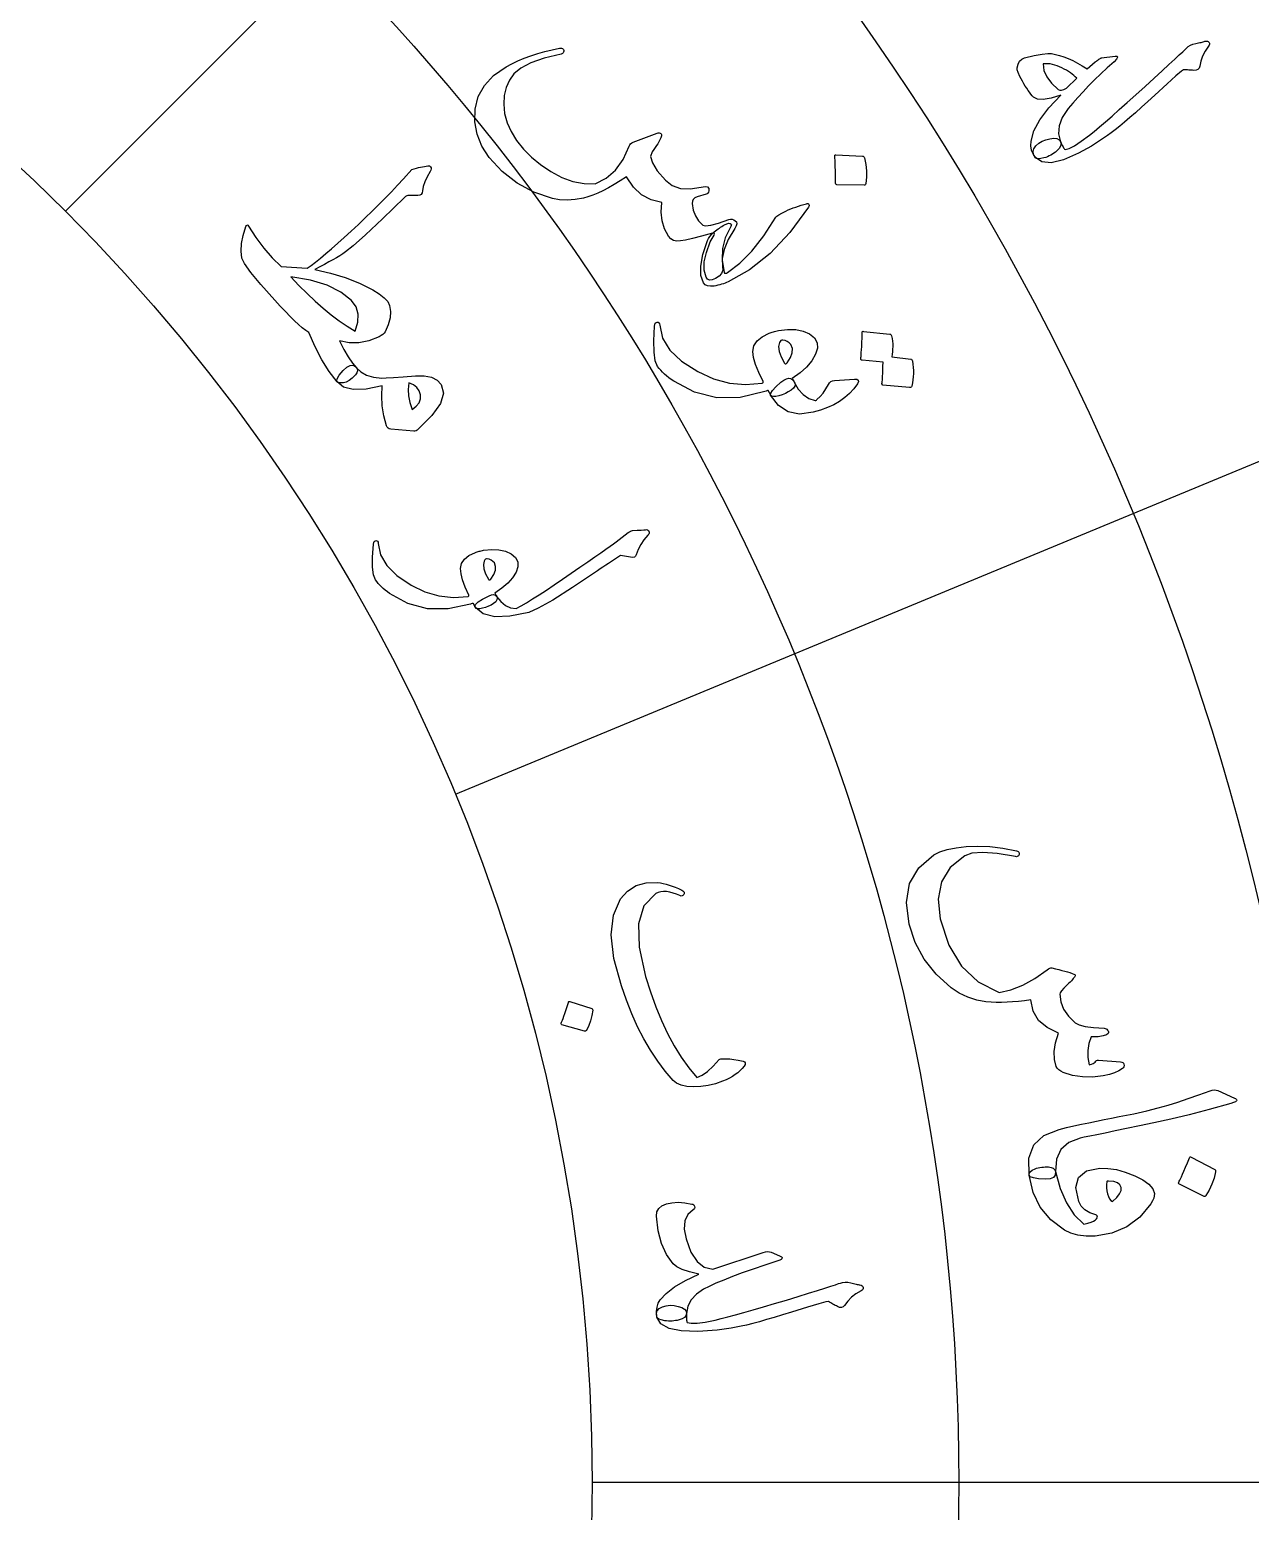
# Model space of a CAD drawing. Header units: millimetres. Extents: x -65 to 65, y -65 to 74.
# Drawn here: x 15.02 to 29.86, y -0.35 to 17.66 of the extents above; entities that cross this region are included whole.
import ezdxf

# ---------------------------------------------------------------- set-up
doc = ezdxf.new("R2010")
doc.units = ezdxf.units.MM
for name, color, linetype in [('CUT_OUTER', 1, 'Continuous'), ('ENGRAVE', 7, 'Continuous'), ('ENGRAVE_FINE', 8, 'Continuous'), ('GUIDE', 3, 'Continuous'), ('TEXT', 5, 'Continuous')]:
    doc.layers.add(name, color=color, linetype=linetype)

msp = doc.modelspace()

# ---------------------------------------------------------------- linework, layer by layer
at = {"layer": 'CUT_OUTER'}
msp.add_arc((0.0001, -0.0001), 64.9999, 179.965066, 0.000048, dxfattribs=at)
at = {"layer": 'ENGRAVE'}
for radius in [57.525, 48.6086, 39.6922, 30.7759, 21.8595]:
    msp.add_circle((0, 0), radius, dxfattribs=at)
at = {"layer": 'ENGRAVE_FINE'}
for points in [[(21.7618, 21.7618), (15.457, 15.457)], [(36.6709, 15.1896), (28.4332, 11.7774)], [(28.4332, 11.7774), (20.1955, 8.3653)], [(30.7759, 0), (21.8595, 0)]]:
    msp.add_lwpolyline(points, dxfattribs=at)
for radius in [53.0668, 44.1504, 35.2341, 26.3177]:
    msp.add_circle((0, 0), radius, dxfattribs=at)
at = {"layer": 'GUIDE'}
msp.add_circle((0, 0), 59.475, dxfattribs=at)
at = {"layer": 'TEXT'}
for points in [[(29.3097, 17.5208), (29.3262, 17.5235), (29.3399, 17.5221), (29.3509, 17.5166), (29.3592, 17.5071), (29.3634, 17.4965), (29.3638, 17.4852), (29.3604, 17.4731), (29.3533, 17.4603), (29.3124, 17.4011), (29.2809, 17.3408), (29.259, 17.2795), (29.2465, 17.217), (29.2382, 17.1941), (29.2235, 17.1782), (29.2024, 17.1692), (29.1749, 17.1671), (29.1595, 17.1679), (29.144, 17.1688), (29.1284, 17.1699), (29.1127, 17.1712), (29.097, 17.1725), (29.0813, 17.1736), (29.0658, 17.1745), (29.0505, 17.1752), (29.0245, 17.1577), (28.9574, 17.0999), (28.849, 17.002), (28.6991, 16.8642), (28.6167, 16.7884), (28.5389, 16.7179), (28.4657, 16.6525), (28.3972, 16.5924), (28.3334, 16.5378), (28.2744, 16.4888), (28.2203, 16.4456), (28.171, 16.408), (28.1238, 16.3737), (28.076, 16.3406), (28.0276, 16.3085), (27.9786, 16.2774), (27.9288, 16.2473), (27.8781, 16.218), (27.8264, 16.1895), (27.7738, 16.1619), (27.5906, 16.0807), (27.4423, 16.0445), (27.3287, 16.0532), (27.2496, 16.1069), (27.2268, 16.143), (27.2202, 16.1786), (27.2296, 16.2139), (27.2552, 16.2488), (27.2911, 16.2803), (27.3313, 16.3052), (27.376, 16.3235), (27.425, 16.3353), (27.4735, 16.3407), (27.5112, 16.3369), (27.5379, 16.3238), (27.5537, 16.3014), (27.5632, 16.2825), (27.5716, 16.2655), (27.5792, 16.2505), (27.5858, 16.2375), (27.5919, 16.2266), (27.598, 16.2176), (27.604, 16.2107), (27.61, 16.2059), (27.6586, 16.2178), (27.7239, 16.2506), (27.8059, 16.3042), (27.9045, 16.3787), (27.9619, 16.4252), (28.027, 16.4795), (28.0998, 16.5417), (28.1803, 16.6119), (28.2688, 16.69), (28.3655, 16.7759), (28.4703, 16.8698), (28.5832, 16.9716), (28.6934, 17.0716), (28.7899, 17.1598), (28.8727, 17.2363), (28.942, 17.301), (28.9978, 17.3536), (29.0403, 17.3939), (29.0695, 17.4219), (29.0855, 17.4376), (29.1075, 17.456), (29.1337, 17.4714), (29.164, 17.4839), (29.1984, 17.4935), (29.2165, 17.4969), (29.2334, 17.5002), (29.249, 17.5036), (29.2636, 17.507), (29.2769, 17.5104), (29.289, 17.5139), (29.3, 17.5173), (29.3097, 17.5208)], [(23.5228, 15.3536), (23.5424, 15.3575), (23.562, 15.3565), (23.5815, 15.3505), (23.601, 15.3397), (23.6152, 15.3237), (23.6187, 15.3025), (23.6116, 15.276), (23.5938, 15.2442), (23.5159, 15.1113), (23.4652, 14.9901), (23.4418, 14.8806), (23.4456, 14.7825), (23.4475, 14.7367), (23.434, 14.6972), (23.4054, 14.664), (23.3616, 14.6371), (23.3199, 14.6212), (23.2867, 14.6184), (23.2618, 14.6286), (23.2452, 14.652), (23.2226, 14.7378), (23.2237, 14.838), (23.2486, 14.9528), (23.2971, 15.0824), (23.3436, 15.1638), (23.3459, 15.1773), (23.3432, 15.186), (23.3356, 15.1899), (23.323, 15.1889), (23.1882, 15.1509), (23.0787, 15.1222), (22.9944, 15.1028), (22.9354, 15.0928), (22.889, 15.0912), (22.849, 15.1005), (22.8152, 15.1207), (22.7876, 15.1519), (22.7391, 15.2405), (22.7099, 15.3379), (22.6999, 15.4444), (22.7089, 15.56), (22.5762, 15.5924), (22.4604, 15.6551), (22.3613, 15.7484), (22.2785, 15.8723), (22.2015, 15.823), (22.1279, 15.7785), (22.0578, 15.7388), (21.9912, 15.704), (21.9279, 15.6741), (21.8673, 15.6491), (21.8097, 15.629), (21.755, 15.6138), (21.6526, 15.5952), (21.5558, 15.5881), (21.4645, 15.5925), (21.3786, 15.6084), (21.1512, 15.6874), (20.9479, 15.7967), (20.7678, 15.9368), (20.6104, 16.1083), (20.5202, 16.2464), (20.4615, 16.3899), (20.4342, 16.5394), (20.4383, 16.6952), (20.4756, 16.8476), (20.5503, 16.9842), (20.6628, 17.1047), (20.8137, 17.2087), (20.8843, 17.2464), (20.9581, 17.2815), (21.0352, 17.314), (21.1155, 17.3439), (21.1989, 17.3712), (21.285, 17.3959), (21.3737, 17.4179), (21.4652, 17.4372), (21.4784, 17.4385), (21.4895, 17.4375), (21.4984, 17.434), (21.5051, 17.4283), (21.5115, 17.4186), (21.515, 17.4088), (21.5157, 17.399), (21.5135, 17.3891), (21.5088, 17.3802), (21.502, 17.373), (21.4933, 17.3677), (21.4825, 17.3641), (21.2779, 17.3136), (21.1145, 17.2566), (20.992, 17.1938), (20.9102, 17.1257), (20.8542, 17.0478), (20.8149, 16.9603), (20.792, 16.8631), (20.7854, 16.7564), (20.7968, 16.6423), (20.8266, 16.5308), (20.8747, 16.4217), (20.9412, 16.3147), (21.0254, 16.2097), (21.1227, 16.1119), (21.2331, 16.0211), (21.3567, 15.9371), (21.4909, 15.8658), (21.6259, 15.8168), (21.7619, 15.79), (21.8991, 15.7858), (22.0311, 15.8553), (22.1438, 15.9546), (22.2369, 16.0841), (22.3099, 16.2443), (22.317, 16.2602), (22.3276, 16.2737), (22.3417, 16.2848), (22.3592, 16.2935), (22.6511, 16.4035), (22.6639, 16.4055), (22.6754, 16.4055), (22.6856, 16.4034), (22.6944, 16.3992), (22.7011, 16.3935), (22.7047, 16.3866), (22.7052, 16.3786), (22.7025, 16.3694), (22.694, 16.346), (22.6838, 16.3226), (22.6719, 16.2991), (22.6585, 16.2756), (22.6435, 16.2518), (22.6271, 16.2276), (22.6093, 16.203), (22.5902, 16.178), (22.5717, 16.1194), (22.5924, 16.0422), (22.6521, 15.9463), (22.7507, 15.8313), (22.8338, 15.767), (22.934, 15.7316), (23.0516, 15.725), (23.1867, 15.7472), (23.2327, 15.7552), (23.2635, 15.7501), (23.2791, 15.7319), (23.2794, 15.7007), (23.2751, 15.6869), (23.268, 15.6755), (23.2581, 15.6667), (23.2454, 15.6603), (23.1381, 15.6315), (23.1091, 15.6173), (23.0893, 15.5985), (23.0786, 15.575), (23.0771, 15.5469), (23.0903, 15.4692), (23.116, 15.3993), (23.1542, 15.3373), (23.205, 15.2831), (23.2378, 15.2752), (23.3017, 15.2844), (23.3966, 15.3106), (23.5228, 15.3536)], [(27.648, 16.7025), (27.576, 16.5953), (27.5366, 16.4923), (27.5297, 16.3935), (27.5553, 16.2986), (27.5613, 16.272), (27.5555, 16.2445), (27.5381, 16.2161), (27.5091, 16.1869), (27.4923, 16.1738), (27.4747, 16.1612), (27.4564, 16.149), (27.4373, 16.1374), (27.4175, 16.1266), (27.3968, 16.1172), (27.3754, 16.1092), (27.3532, 16.1025), (27.3153, 16.0938), (27.2849, 16.0914), (27.2621, 16.0952), (27.2468, 16.1052), (27.2202, 16.1502), (27.2028, 16.1984), (27.1946, 16.2498), (27.1956, 16.3046), (27.2302, 16.4303), (27.3024, 16.5657), (27.4123, 16.7109), (27.5599, 16.8659), (27.4393, 16.8285), (27.3437, 16.8118), (27.2731, 16.8158), (27.2275, 16.8407), (27.2108, 16.8591), (27.1941, 16.8792), (27.1774, 16.9008), (27.1606, 16.924), (27.1436, 16.949), (27.1263, 16.9759), (27.1087, 17.0047), (27.0908, 17.0354), (27.0598, 17.093), (27.0387, 17.1392), (27.0276, 17.1739), (27.0266, 17.1972), (27.0377, 17.2435), (27.0564, 17.2792), (27.0829, 17.3044), (27.1171, 17.3189), (27.2353, 17.3463), (27.329, 17.364), (27.3983, 17.3721), (27.443, 17.3707), (27.4922, 17.3614), (27.5429, 17.3482), (27.5951, 17.3311), (27.6487, 17.31), (27.7038, 17.2849), (27.7603, 17.2558), (27.8183, 17.2228), (27.8776, 17.1857), (27.9771, 17.2699), (27.9895, 17.2794), (28.0009, 17.288), (28.0115, 17.2958), (28.0211, 17.3028), (28.03, 17.3087), (28.0385, 17.3131), (28.0464, 17.3159), (28.0538, 17.3173), (28.217, 17.341), (28.2412, 17.3402), (28.2477, 17.3281), (28.2365, 17.3047), (28.2077, 17.27), (28.1231, 17.1961), (28.0428, 17.1228), (27.9668, 17.0502), (27.8952, 16.9782), (27.8276, 16.9073), (27.7638, 16.8377), (27.704, 16.7694), (27.648, 16.7025)], [(27.752, 17.0703), (27.7341, 17.0863), (27.7151, 17.1025), (27.695, 17.119), (27.6738, 17.1357), (27.651, 17.1521), (27.6263, 17.1678), (27.5997, 17.1828), (27.5712, 17.197), (27.543, 17.2106), (27.5146, 17.2222), (27.486, 17.2318), (27.4573, 17.2393), (27.4285, 17.2447), (27.3997, 17.2476), (27.3711, 17.2482), (27.3424, 17.2465), (27.3531, 17.1671), (27.3872, 17.0888), (27.4446, 17.0114), (27.5253, 16.9347), (27.5442, 16.9266), (27.5671, 16.9266), (27.594, 16.9347), (27.625, 16.9508)], [(25.1477, 16.1244), (25.1541, 16.1228), (25.1601, 16.1186), (25.1655, 16.1118), (25.1704, 16.1024), (25.1867, 16.0239), (25.195, 15.9457), (25.1954, 15.8678), (25.1879, 15.7904), (25.1849, 15.7814), (25.1802, 15.7754), (25.1736, 15.7721), (25.1653, 15.7717), (24.8368, 15.7763), (24.8277, 15.7784), (24.8218, 15.7847), (24.819, 15.7953), (24.8195, 15.8102), (24.8199, 15.8231), (24.82, 15.8432), (24.8198, 15.8704), (24.8193, 15.9048), (24.8182, 15.9467), (24.8162, 15.9967), (24.8133, 16.0546), (24.8095, 16.1205), (24.8098, 16.1299), (24.8123, 16.1361), (24.8169, 16.139), (24.8235, 16.1388)], [(18.4164, 13.9791), (18.378, 14.0043), (18.336, 14.0366), (18.2905, 14.076), (18.2414, 14.1225), (18.1883, 14.1758), (18.1309, 14.2355), (18.069, 14.3017), (18.0026, 14.3742), (17.8346, 14.5643), (17.7112, 14.7116), (17.6334, 14.8173), (17.6019, 14.8821), (17.5939, 14.9678), (17.5991, 15.0606), (17.6176, 15.1606), (17.6493, 15.2678), (17.6567, 15.2823), (17.6645, 15.2883), (17.6729, 15.2858), (17.6816, 15.2747), (17.7717, 15.1332), (17.8678, 15.0039), (17.9703, 14.8868), (18.0793, 14.7816), (18.3944, 14.7611), (18.4439, 14.7958), (18.4987, 14.837), (18.5585, 14.8846), (18.6235, 14.9387), (18.6935, 14.9989), (18.7682, 15.0647), (18.8476, 15.1363), (18.9317, 15.2135), (19.0185, 15.2944), (19.1032, 15.3749), (19.1859, 15.455), (19.2667, 15.5346), (19.3453, 15.6137), (19.4215, 15.6922), (19.4954, 15.77), (19.567, 15.8472), (19.6694, 15.9613), (19.6968, 15.97), (19.7234, 15.9778), (19.7492, 15.9847), (19.7742, 15.9906), (19.7983, 15.9957), (19.8213, 16.0002), (19.8433, 16.0041), (19.8641, 16.0074), (19.8733, 16.0073), (19.8817, 16.0048), (19.8894, 16.0001), (19.8963, 15.9931), (19.9016, 15.9826), (19.9024, 15.9701), (19.8985, 15.9556), (19.8901, 15.9391), (19.854, 15.8733), (19.8268, 15.812), (19.8083, 15.755), (19.7986, 15.7025), (19.7933, 15.6777), (19.7821, 15.6598), (19.7649, 15.6487), (19.7419, 15.6444), (19.6383, 15.6453), (19.6215, 15.6447), (19.6061, 15.6404), (19.5922, 15.6323), (19.5798, 15.6205), (19.3131, 15.3633), (19.1043, 15.1678), (18.9539, 15.0334), (18.8622, 14.9599), (18.83, 14.9376), (18.7935, 14.9142), (18.7527, 14.8898), (18.7077, 14.8643), (18.6586, 14.8374), (18.6058, 14.8087), (18.5492, 14.7783), (18.4889, 14.7461), (18.6787, 14.703), (18.8596, 14.6474), (19.0315, 14.5795), (19.1941, 14.4995), (19.2734, 14.4514), (19.3338, 14.4032), (19.3752, 14.3552), (19.3977, 14.3075), (19.4094, 14.2344), (19.4043, 14.1569), (19.3823, 14.0749), (19.3434, 13.9886), (19.3317, 13.9721), (19.3158, 13.9567), (19.2957, 13.9421), (19.2715, 13.9286), (19.1465, 13.8795), (19.0245, 13.8549), (18.9055, 13.8547), (18.7894, 13.8786), (18.8439, 13.7731), (18.8965, 13.6831), (18.9473, 13.6085), (18.9965, 13.5494), (19.0074, 13.532), (19.009, 13.5125), (19.0012, 13.4906), (18.9842, 13.4666), (18.9437, 13.4253), (18.9055, 13.3953), (18.8696, 13.3766), (18.8361, 13.3693), (18.8071, 13.3687), (18.7848, 13.3705), (18.7693, 13.3746), (18.7605, 13.3811), (18.6643, 13.5067), (18.5751, 13.6481), (18.4926, 13.8055), (18.4164, 13.9791)], [(24.4907, 15.5033), (24.2625, 15.1944), (24.0228, 14.9415), (23.773, 14.7431), (23.5142, 14.5979), (23.4957, 14.5892), (23.4761, 14.581), (23.4553, 14.5735), (23.4334, 14.5665), (23.4107, 14.5602), (23.388, 14.5546), (23.3651, 14.5496), (23.342, 14.5453), (23.2994, 14.5417), (23.2642, 14.5468), (23.2363, 14.5606), (23.2157, 14.5832), (23.1829, 14.6726), (23.1803, 14.7881), (23.2076, 14.9303), (23.2644, 15.0995), (23.2742, 15.1235), (23.2908, 15.1487), (23.3141, 15.1751), (23.3442, 15.2028), (23.3599, 15.215), (23.3755, 15.2269), (23.3911, 15.2385), (23.4066, 15.2498), (23.4221, 15.2606), (23.4378, 15.2707), (23.4537, 15.2801), (23.4698, 15.2888), (23.4991, 15.302), (23.5223, 15.3079), (23.5393, 15.3066), (23.5503, 15.298), (23.5525, 15.2905), (23.5511, 15.2802), (23.5461, 15.267), (23.5376, 15.251), (23.4762, 15.1302), (23.4439, 14.9999), (23.4403, 14.8601), (23.4653, 14.7105), (23.471, 14.703), (23.48, 14.7007), (23.4921, 14.7035), (23.5074, 14.7115), (23.6547, 14.8223), (23.8016, 14.9705), (23.9474, 15.1567), (24.0914, 15.3814), (24.105, 15.3947), (24.1302, 15.4117), (24.1671, 15.4322), (24.2156, 15.4563), (24.2442, 15.4695), (24.2739, 15.482), (24.3049, 15.4939), (24.3371, 15.5051), (24.3698, 15.5159), (24.4025, 15.5264), (24.4351, 15.5365), (24.4677, 15.5463), (24.4759, 15.5481), (24.4832, 15.5472), (24.4895, 15.5435), (24.495, 15.537), (24.4977, 15.5302), (24.4979, 15.5223), (24.4956, 15.5133), (24.4907, 15.5033)], [(18.9341, 14.368), (18.8049, 14.4716), (18.6385, 14.5552), (18.4352, 14.6179), (18.1956, 14.6587), (18.2956, 14.5528), (18.3949, 14.4535), (18.4936, 14.3608), (18.5919, 14.2747), (18.6895, 14.1953), (18.7863, 14.1227), (18.8823, 14.0568), (18.9777, 13.9978), (19.0129, 14.1059), (19.0173, 14.2038), (18.991, 14.2913), (18.9341, 14.368)], [(23.9612, 13.2631), (23.6605, 13.1902), (23.3757, 13.1872), (23.1066, 13.2531), (22.8522, 13.387), (22.8217, 13.4084), (22.7927, 13.4302), (22.7653, 13.4524), (22.7394, 13.475), (22.7154, 13.4979), (22.6936, 13.5211), (22.6739, 13.5445), (22.6564, 13.5683), (22.6282, 13.6368), (22.6126, 13.7409), (22.609, 13.8809), (22.6171, 14.0571), (22.6209, 14.078), (22.6278, 14.0931), (22.6376, 14.1025), (22.6505, 14.1063), (22.6633, 14.1046), (22.6728, 14.0979), (22.6791, 14.086), (22.6821, 14.0692), (22.7177, 13.9126), (22.8063, 13.7672), (22.9483, 13.632), (23.1438, 13.5057), (23.3342, 13.4189), (23.5283, 13.3664), (23.7264, 13.3488), (23.9287, 13.3663), (23.9341, 13.37), (23.9377, 13.3743), (23.9394, 13.3791), (23.9394, 13.3844), (23.886, 13.4941), (23.8474, 13.5915), (23.8237, 13.6766), (23.8152, 13.7497), (23.8278, 13.8174), (23.8649, 13.8771), (23.9267, 13.9285), (24.0132, 13.9716), (24.0253, 13.9763), (24.0378, 13.9807), (24.0507, 13.9849), (24.0641, 13.9887), (24.078, 13.9924), (24.0928, 13.9961), (24.1084, 13.9997), (24.1248, 14.0032), (24.2356, 14.0185), (24.3357, 14.0168), (24.4251, 13.9981), (24.5037, 13.9624), (24.5631, 13.9137), (24.595, 13.8563), (24.5994, 13.7901), (24.5763, 13.7155), (24.5303, 13.6362), (24.4675, 13.5608), (24.388, 13.4893), (24.2919, 13.4215), (24.2954, 13.4154), (24.299, 13.4096), (24.3026, 13.4041), (24.3064, 13.3989), (24.3102, 13.3937), (24.3139, 13.3882), (24.3175, 13.3824), (24.321, 13.3763), (24.328, 13.3526), (24.3234, 13.3286), (24.3069, 13.3043), (24.2788, 13.2798), (24.2452, 13.2576), (24.2093, 13.2387), (24.1711, 13.2231), (24.1306, 13.2108), (24.0932, 13.2032), (24.0643, 13.2018), (24.0439, 13.2065), (24.032, 13.2173), (23.9995, 13.2762), (23.9936, 13.2734), (23.9852, 13.2703), (23.9744, 13.2668), (23.9612, 13.2631)], [(24.2326, 13.6099), (24.2719, 13.6753), (24.2924, 13.7343), (24.2941, 13.787), (24.2769, 13.8332), (24.2559, 13.8546), (24.2324, 13.871), (24.2066, 13.8824), (24.1784, 13.8888), (24.1654, 13.8886), (24.1543, 13.8833), (24.1452, 13.8728), (24.1379, 13.8573), (24.1278, 13.8088), (24.1349, 13.7512), (24.1591, 13.6844), (24.2003, 13.6082), (24.2062, 13.6013), (24.2136, 13.5992), (24.2224, 13.6021), (24.2326, 13.6099)], [(25.7348, 13.6565), (25.741, 13.6544), (25.7465, 13.6499), (25.7513, 13.6429), (25.7553, 13.6333), (25.7608, 13.5944), (25.7644, 13.5558), (25.7663, 13.5177), (25.7663, 13.48), (25.7645, 13.4424), (25.7607, 13.4047), (25.7549, 13.3667), (25.7471, 13.3286), (25.7431, 13.32), (25.7373, 13.314), (25.7295, 13.3108), (25.7198, 13.3103), (25.3931, 13.3411), (25.3877, 13.3437), (25.3843, 13.3501), (25.3831, 13.3602), (25.384, 13.374), (25.3862, 13.3843), (25.3881, 13.4002), (25.3899, 13.4218), (25.3915, 13.4491), (25.3929, 13.4824), (25.3943, 13.522), (25.3956, 13.5679), (25.3968, 13.6202), (25.1418, 13.6425), (25.133, 13.645), (25.1276, 13.6516), (25.1258, 13.6621), (25.1274, 13.6766), (25.1288, 13.6892), (25.1305, 13.7088), (25.1325, 13.7354), (25.1348, 13.769), (25.1371, 13.8101), (25.1391, 13.859), (25.1409, 13.9157), (25.1423, 13.9804), (25.1442, 13.9881), (25.1477, 13.993), (25.1528, 13.995), (25.1595, 13.9942), (25.4794, 13.9621), (25.4856, 13.9601), (25.4912, 13.9557), (25.496, 13.9487), (25.5002, 13.9393), (25.5066, 13.907), (25.5111, 13.8748), (25.5137, 13.8427), (25.5145, 13.8106), (25.5135, 13.7788), (25.5111, 13.7472), (25.5072, 13.7159), (25.5019, 13.685)], [(20.0264, 13.3496), (20.0532, 13.2443), (20.0154, 13.118), (19.9127, 12.9711), (19.7452, 12.8039), (19.7322, 12.7933), (19.7193, 12.7861), (19.7066, 12.7824), (19.6941, 12.7821), (19.4122, 12.8069), (19.3943, 12.8096), (19.3797, 12.8168), (19.3683, 12.8285), (19.3602, 12.8447), (19.3286, 12.966), (19.3097, 13.0877), (19.3034, 13.21), (19.3097, 13.333), (19.1132, 13.2925), (18.9561, 13.2872), (18.838, 13.3174), (18.7586, 13.3836), (18.7556, 13.3952), (18.7592, 13.412), (18.7694, 13.434), (18.7862, 13.4613), (18.8346, 13.5196), (18.8784, 13.5595), (18.9175, 13.581), (18.952, 13.584), (18.9637, 13.5797), (18.9747, 13.5729), (18.985, 13.5637), (18.9946, 13.552), (19.0467, 13.5003), (19.1156, 13.4622), (19.2012, 13.4376), (19.3039, 13.4263), (19.3579, 13.4275), (19.4444, 13.4328), (19.5632, 13.442), (19.7147, 13.4546), (19.8202, 13.4549), (19.9073, 13.4375), (19.9761, 13.4023), (20.0264, 13.3496)], [(19.6335, 13.3678), (19.6259, 13.2894), (19.6299, 13.2093), (19.6454, 13.1276), (19.6724, 13.0441), (19.7227, 13.083), (19.7564, 13.126), (19.7733, 13.1729), (19.7734, 13.2238), (19.7584, 13.2726), (19.7301, 13.3129), (19.6884, 13.3446), (19.6335, 13.3678)], [(24.8047, 13.3975), (25.051, 13.4139), (25.0799, 13.4122), (25.0952, 13.4022), (25.097, 13.3839), (25.0852, 13.3574), (25.0402, 13.2961), (24.9891, 13.2401), (24.9318, 13.1892), (24.8685, 13.1434), (24.7987, 13.1026), (24.7219, 13.0669), (24.6382, 13.0361), (24.5475, 13.0102), (24.3825, 12.9895), (24.2415, 13.0177), (24.1243, 13.0946), (24.0303, 13.2204), (24.0318, 13.2417), (24.0532, 13.2745), (24.0947, 13.3189), (24.1561, 13.375), (24.1912, 13.4008), (24.2229, 13.4171), (24.251, 13.4237), (24.2757, 13.4208), (24.2881, 13.4143), (24.2989, 13.405), (24.3083, 13.3928), (24.3161, 13.3776), (24.3665, 13.2923), (24.4255, 13.2263), (24.4934, 13.1797), (24.5702, 13.1524), (24.5753, 13.1521), (24.5807, 13.1539), (24.5865, 13.158), (24.5926, 13.1644), (24.631, 13.201), (24.667, 13.2441), (24.7006, 13.2937), (24.7316, 13.3498), (24.7441, 13.3694), (24.7605, 13.3839), (24.7807, 13.3933), (24.8047, 13.3975)], [(22.3517, 11.5721), (22.4091, 11.5757), (22.4544, 11.5788), (22.4877, 11.5814), (22.509, 11.5836), (22.523, 11.5841), (22.5346, 11.5813), (22.5438, 11.5753), (22.5505, 11.5662), (22.5545, 11.5539), (22.554, 11.5418), (22.5488, 11.5297), (22.5391, 11.5177), (22.4906, 11.4608), (22.4507, 11.4022), (22.4192, 11.3418), (22.3962, 11.2797), (22.388, 11.2615), (22.374, 11.2503), (22.3542, 11.2463), (22.3285, 11.2494), (22.2056, 11.2711), (22.1681, 11.2463), (22.1312, 11.2219), (22.0951, 11.1979), (22.0596, 11.1743), (22.0249, 11.1511), (21.9909, 11.1282), (21.9576, 11.1057), (21.925, 11.0836), (21.6228, 10.8798), (21.3827, 10.7282), (21.205, 10.6279), (21.0901, 10.5786), (20.8606, 10.5308), (20.676, 10.5248), (20.5361, 10.5608), (20.4405, 10.6392), (20.4391, 10.642), (20.4376, 10.6448), (20.4362, 10.6476), (20.4347, 10.6503), (20.4421, 10.6753), (20.4734, 10.7051), (20.5283, 10.7399), (20.6071, 10.7795), (20.6374, 10.792), (20.6626, 10.7951), (20.6827, 10.7888), (20.6977, 10.7731), (20.7493, 10.7089), (20.8064, 10.6627), (20.869, 10.6343), (20.9374, 10.6238), (20.9963, 10.6567), (21.0625, 10.6958), (21.1359, 10.7411), (21.2165, 10.7927), (21.3041, 10.8501), (21.3983, 10.9131), (21.4991, 10.9817), (21.6066, 11.056), (21.7125, 11.1282), (21.8076, 11.1936), (21.8916, 11.252), (21.9647, 11.3035), (22.0271, 11.3478), (22.079, 11.3842), (22.1203, 11.413), (22.1512, 11.4339), (22.2987, 11.5485), (22.3143, 11.5578), (22.3283, 11.5648), (22.3408, 11.5696), (22.3517, 11.5721)], [(20.3801, 10.6784), (20.1114, 10.6196), (19.8584, 10.6225), (19.6208, 10.6859), (19.3977, 10.8092), (19.371, 10.8287), (19.3457, 10.8486), (19.3218, 10.8687), (19.2993, 10.8892), (19.2784, 10.9099), (19.2595, 10.9308), (19.2425, 10.952), (19.2274, 10.9733), (19.2038, 11.0345), (19.1919, 11.1271), (19.1916, 11.2512), (19.2021, 11.4073), (19.2059, 11.4258), (19.2123, 11.4391), (19.2212, 11.4473), (19.2327, 11.4504), (19.244, 11.4487), (19.2524, 11.4425), (19.2577, 11.432), (19.2601, 11.4169), (19.2886, 11.2775), (19.3645, 11.1471), (19.4879, 11.0247), (19.659, 10.9093), (19.8263, 10.8287), (19.9976, 10.7786), (20.1732, 10.7591), (20.3533, 10.7707), (20.3582, 10.7739), (20.3615, 10.7777), (20.3631, 10.7819), (20.3631, 10.7865), (20.318, 10.885), (20.2857, 10.9722), (20.2664, 11.0483), (20.2602, 11.1132), (20.2728, 11.1732), (20.3069, 11.2254), (20.3629, 11.2699), (20.4406, 11.3066), (20.4514, 11.3105), (20.4626, 11.3142), (20.4742, 11.3176), (20.4861, 11.3208), (20.4986, 11.3238), (20.5118, 11.3268), (20.5257, 11.3297), (20.5403, 11.3325), (20.6391, 11.3439), (20.728, 11.3405), (20.8071, 11.3221), (20.8762, 11.2888), (20.928, 11.2444), (20.9553, 11.1927), (20.9579, 11.1338), (20.9358, 11.068), (20.8933, 10.9984), (20.836, 10.9327), (20.7639, 10.8708), (20.6771, 10.8125), (20.6801, 10.807), (20.6832, 10.8018), (20.6863, 10.7968), (20.6896, 10.7921), (20.6928, 10.7874), (20.696, 10.7825), (20.699, 10.7772), (20.702, 10.7717), (20.7078, 10.7506), (20.7031, 10.7294), (20.6881, 10.7081), (20.6626, 10.6869), (20.6323, 10.6679), (20.6, 10.6519), (20.5657, 10.6388), (20.5295, 10.6287), (20.4961, 10.6227), (20.4703, 10.622), (20.4523, 10.6265), (20.442, 10.6364), (20.4144, 10.6893), (20.409, 10.6869), (20.4015, 10.6843), (20.3918, 10.6815), (20.3801, 10.6784)], [(20.6283, 10.981), (20.6646, 11.0383), (20.684, 11.0904), (20.6865, 11.1371), (20.6722, 11.1785), (20.6539, 11.198), (20.6333, 11.213), (20.6106, 11.2236), (20.5857, 11.2298), (20.5742, 11.2299), (20.5642, 11.2254), (20.5559, 11.2163), (20.5491, 11.2026), (20.5392, 11.1598), (20.5443, 11.1085), (20.5645, 11.0486), (20.5995, 10.9801), (20.6047, 10.9739), (20.6112, 10.9719), (20.6191, 10.9743), (20.6283, 10.981)], [(28.2835, 5.1157), (28.3003, 5.1122), (28.3129, 5.106), (28.3214, 5.0971), (28.3257, 5.0857), (28.3267, 5.07), (28.3237, 5.0561), (28.3167, 5.0438), (28.3057, 5.0331), (28.2648, 5.0044), (28.2121, 4.9799), (28.1476, 4.9594), (28.0714, 4.9429), (27.9446, 4.9287), (27.8213, 4.9312), (27.7015, 4.9503), (27.5852, 4.9858), (27.5562, 4.9998), (27.5326, 5.0166), (27.5145, 5.0362), (27.5019, 5.0587), (27.4802, 5.1443), (27.478, 5.2404), (27.495, 5.3473), (27.5311, 5.4652), (27.3899, 5.5302), (27.2865, 5.619), (27.2206, 5.7321), (27.192, 5.8697), (27.1163, 5.858), (27.0431, 5.849), (26.9723, 5.8424), (26.904, 5.8384), (26.8377, 5.8368), (26.773, 5.8375), (26.7098, 5.8406), (26.6482, 5.8459), (26.5351, 5.8646), (26.4267, 5.8992), (26.323, 5.9496), (26.2239, 6.0157), (26.0414, 6.1799), (25.8956, 6.3629), (25.7861, 6.5654), (25.7123, 6.7884), (25.6802, 7.0532), (25.7193, 7.2814), (25.8307, 7.474), (26.0154, 7.6314), (26.0881, 7.6669), (26.1778, 7.6955), (26.2848, 7.7173), (26.4089, 7.732), (26.5479, 7.7376), (26.696, 7.7311), (26.8533, 7.7122), (27.0197, 7.6806), (27.0305, 7.6773), (27.0391, 7.672), (27.0454, 7.6646), (27.0495, 7.6551), (27.0514, 7.6451), (27.0512, 7.6358), (27.0488, 7.6274), (27.0444, 7.6198), (27.0366, 7.6134), (27.0276, 7.6094), (27.0174, 7.608), (27.006, 7.609), (26.786, 7.6468), (26.6098, 7.6606), (26.4774, 7.6512), (26.3889, 7.6191), (26.2142, 7.4763), (26.1071, 7.3012), (26.0669, 7.0937), (26.0926, 6.8528), (26.1971, 6.5342), (26.3502, 6.2794), (26.5537, 6.0873), (26.8092, 5.9574), (26.951, 5.9896), (27.0958, 6.0458), (27.2435, 6.1265), (27.3938, 6.232), (27.4086, 6.2445), (27.4226, 6.2525), (27.4357, 6.2562), (27.4479, 6.2555), (27.4917, 6.2454), (27.5328, 6.2356), (27.5713, 6.2261), (27.6071, 6.2169), (27.6399, 6.2079), (27.6692, 6.199), (27.6949, 6.1903), (27.7172, 6.1816), (27.727, 6.1761), (27.7321, 6.169), (27.7323, 6.1604), (27.7279, 6.1503), (27.724, 6.1447), (27.7179, 6.1368), (27.7095, 6.1265), (27.6988, 6.1138), (27.6858, 6.0993), (27.6703, 6.0832), (27.6523, 6.0657), (27.6319, 6.0468), (27.5929, 6.0089), (27.5653, 5.9782), (27.549, 5.9547), (27.5442, 5.9383), (27.5562, 5.8443), (27.5914, 5.7551), (27.6498, 5.6706), (27.7315, 5.5905), (27.7801, 5.5651), (27.8551, 5.5454), (27.9568, 5.5312), (28.085, 5.5225), (28.0972, 5.5216), (28.1081, 5.5176), (28.1178, 5.5106), (28.1263, 5.5005), (28.1324, 5.4906), (28.1357, 5.4806), (28.1362, 5.4706), (28.134, 5.4605), (28.1145, 5.4424), (28.0737, 5.4291), (28.0117, 5.4206), (27.9284, 5.4169), (27.8984, 5.3357), (27.8842, 5.2527), (27.8858, 5.1676), (27.9032, 5.0804), (27.929, 5.0863), (27.9496, 5.0935), (27.9648, 5.1021), (27.9747, 5.1121), (27.9838, 5.1231), (27.9935, 5.1304), (28.0039, 5.1342), (28.0149, 5.1343)], [(23.7078, 5.061), (23.6858, 5.0336), (23.6607, 5.0075), (23.6324, 4.9827), (23.6009, 4.9592), (23.5665, 4.937), (23.5293, 4.9161), (23.4894, 4.8966), (23.4467, 4.8784), (23.3596, 4.8483), (23.2714, 4.8271), (23.1823, 4.8148), (23.0921, 4.8112), (23.0099, 4.817), (22.9413, 4.832), (22.8864, 4.8563), (22.8451, 4.8898), (22.7486, 5.003), (22.6573, 5.1247), (22.571, 5.255), (22.4896, 5.3937), (22.4133, 5.5412), (22.3422, 5.6976), (22.2763, 5.863), (22.2153, 6.0375), (22.1256, 6.3711), (22.0929, 6.6574), (22.119, 6.8981), (22.2053, 7.0942), (22.2902, 7.1913), (22.3939, 7.2572), (22.5168, 7.2915), (22.6589, 7.2936), (22.6911, 7.2892), (22.7246, 7.2828), (22.7593, 7.2743), (22.7953, 7.2639), (22.8325, 7.2515), (22.871, 7.237), (22.9107, 7.2205), (22.9517, 7.202), (22.9637, 7.1952), (22.9724, 7.187), (22.9778, 7.1773), (22.9798, 7.1661), (22.9794, 7.158), (22.9762, 7.1504), (22.9705, 7.1432), (22.962, 7.1365), (22.9535, 7.132), (22.9446, 7.1302), (22.9351, 7.1314), (22.9253, 7.1354), (22.8856, 7.1523), (22.8456, 7.1661), (22.8053, 7.1767), (22.7648, 7.1842), (22.7276, 7.1863), (22.6934, 7.1829), (22.6622, 7.1741), (22.634, 7.1599), (22.4903, 7.0092), (22.4233, 6.7919), (22.431, 6.5075), (22.5107, 6.154), (22.5698, 5.964), (22.6338, 5.7847), (22.7029, 5.616), (22.7773, 5.4578), (22.8575, 5.3098), (22.9435, 5.1718), (23.0356, 5.0436), (23.1339, 4.9253), (23.1962, 4.9521), (23.2619, 4.9973), (23.3309, 5.0608), (23.4033, 5.1428), (23.4111, 5.1467), (23.4265, 5.1496), (23.4496, 5.1518), (23.4802, 5.153), (23.4835, 5.1523), (23.4862, 5.1518), (23.4885, 5.1517), (23.4903, 5.1519), (23.5327, 5.1503), (23.5809, 5.1448), (23.6349, 5.1355), (23.6946, 5.1223), (23.7135, 5.1148), (23.722, 5.102), (23.7201, 5.0841), (23.7078, 5.061)], [(21.8549, 5.764), (21.8598, 5.7613), (21.8635, 5.7567), (21.8661, 5.7502), (21.8674, 5.7418), (21.858, 5.6775), (21.8421, 5.6152), (21.8197, 5.555), (21.7908, 5.4969), (21.7857, 5.4907), (21.78, 5.4871), (21.7736, 5.4861), (21.7665, 5.4877), (21.4939, 5.5656), (21.487, 5.5692), (21.4839, 5.5755), (21.4847, 5.5843), (21.4895, 5.5957), (21.4935, 5.6055), (21.4995, 5.621), (21.5073, 5.642), (21.517, 5.6686), (21.5283, 5.7012), (21.5413, 5.7402), (21.5559, 5.7856), (21.5719, 5.8374), (21.575, 5.8445), (21.5789, 5.8487), (21.5835, 5.85), (21.589, 5.8483)], [(29.6704, 4.6738), (29.6823, 4.6681), (29.6905, 4.6623), (29.6951, 4.6564), (29.696, 4.6504), (29.6928, 4.6406), (29.6799, 4.6302), (29.6576, 4.6194), (29.6256, 4.6081), (29.363, 4.5352), (29.1196, 4.4717), (28.8953, 4.4172), (28.6903, 4.3717), (28.5145, 4.3358), (28.357, 4.3036), (28.2177, 4.2749), (28.0967, 4.2497), (27.9939, 4.2283), (27.9092, 4.2108), (27.8428, 4.1972), (27.7945, 4.1875), (27.6537, 4.1339), (27.557, 4.0482), (27.504, 3.9304), (27.4944, 3.7803), (27.4892, 3.7383), (27.4675, 3.709), (27.4295, 3.6924), (27.3752, 3.6884), (27.2881, 3.6935), (27.2251, 3.7031), (27.1862, 3.7172), (27.1713, 3.7359), (27.17, 3.9426), (27.2299, 4.1042), (27.3517, 4.2214), (27.5362, 4.294), (27.6266, 4.315), (27.7173, 4.3355), (27.8083, 4.3553), (27.8996, 4.3746), (27.9912, 4.3935), (28.0831, 4.4122), (28.1752, 4.4307), (28.2676, 4.4491), (28.4438, 4.4839), (28.6019, 4.5188), (28.7419, 4.5537), (28.8638, 4.5887), (28.9802, 4.6259), (29.104, 4.6673), (29.2351, 4.713), (29.3735, 4.763), (29.3986, 4.7708), (29.4222, 4.7739), (29.4443, 4.7723), (29.4648, 4.7661)], [(28.6949, 3.5126), (28.6944, 3.4868), (28.6871, 3.4572), (28.6728, 3.4241), (28.6516, 3.3874), (28.5184, 3.226), (28.3607, 3.1075), (28.1789, 3.0313), (27.9735, 2.9967), (27.8647, 2.9961), (27.7664, 3.008), (27.6785, 3.0321), (27.6011, 3.0684), (27.4352, 3.1945), (27.3086, 3.3474), (27.2208, 3.5277), (27.1713, 3.7359), (27.1735, 3.7579), (27.1864, 3.7782), (27.2101, 3.7969), (27.2446, 3.814), (27.2639, 3.8213), (27.2839, 3.8272), (27.3046, 3.8315), (27.3259, 3.8344), (27.3471, 3.8361), (27.3676, 3.8371), (27.3872, 3.8373), (27.4061, 3.8366), (27.4393, 3.8316), (27.465, 3.8205), (27.4834, 3.8034), (27.4944, 3.7803), (27.5505, 3.576), (27.626, 3.4017), (27.7214, 3.257), (27.8372, 3.1419), (27.8872, 3.1537), (27.9266, 3.1657), (27.9556, 3.1779), (27.974, 3.1903), (27.9895, 3.2044), (27.9992, 3.2169), (28.0032, 3.2279), (28.0014, 3.2373), (27.9984, 3.2436), (27.9947, 3.2484), (27.9902, 3.2518), (27.9849, 3.2537), (27.9098, 3.2801), (27.8499, 3.3163), (27.8051, 3.3623), (27.7754, 3.4183), (27.7407, 3.5869), (27.7718, 3.71), (27.8694, 3.7882), (28.0338, 3.8214), (28.1309, 3.8198), (28.2336, 3.8041), (28.3419, 3.774), (28.4556, 3.7294), (28.5548, 3.6792), (28.6278, 3.6263), (28.6745, 3.5707), (28.6949, 3.5126)], [(29.4286, 3.8068), (29.4337, 3.8026), (29.4373, 3.7963), (29.4393, 3.7879), (29.4397, 3.7773), (29.4208, 3.7), (29.3948, 3.6262), (29.3619, 3.5561), (29.3219, 3.4896), (29.3154, 3.4829), (29.3085, 3.4794), (29.3013, 3.4793), (29.2936, 3.4824), (28.9986, 3.6258), (28.9913, 3.6315), (28.9887, 3.6397), (28.9908, 3.6504), (28.9975, 3.6636), (29.0034, 3.675), (29.0121, 3.693), (29.0236, 3.7175), (29.0378, 3.7486), (29.0548, 3.7868), (29.0744, 3.8325), (29.0966, 3.8858), (29.1213, 3.9466), (29.1257, 3.9549), (29.1305, 3.9594), (29.1359, 3.9601), (29.1418, 3.9571)], [(28.2914, 3.5855), (28.2767, 3.6205), (28.2463, 3.6455), (28.2003, 3.6606), (28.1386, 3.6657), (28.1292, 3.6643), (28.1226, 3.6627), (28.1187, 3.6611), (28.1175, 3.6593), (28.1135, 3.6217), (28.1135, 3.5842), (28.1176, 3.5467), (28.1257, 3.5092), (28.1368, 3.4768), (28.1503, 3.4506), (28.1662, 3.4306), (28.1845, 3.417), (28.2373, 3.4649), (28.2727, 3.5091), (28.2907, 3.5493), (28.2914, 3.5855)], [(22.6448, 2.0157), (22.643, 2.0783), (22.6494, 2.1335), (22.664, 2.1815), (22.687, 2.2221), (22.7603, 2.3007), (22.863, 2.3786), (22.9952, 2.4559), (23.1568, 2.5328), (23.045, 2.5617), (22.9557, 2.5923), (22.8887, 2.6249), (22.8442, 2.6594), (22.7632, 2.7726), (22.7028, 2.9066), (22.6627, 3.0617), (22.6425, 3.2382), (22.6477, 3.2898), (22.6696, 3.332), (22.7083, 3.3649), (22.7638, 3.3886), (22.8311, 3.4028), (22.9051, 3.4073), (22.9859, 3.4019), (23.0734, 3.3865), (23.0856, 3.3827), (23.0952, 3.3769), (23.1022, 3.3691), (23.1067, 3.3593), (23.1082, 3.3462), (23.1054, 3.335), (23.0982, 3.3255), (23.0867, 3.3178), (23.022, 3.2595), (22.9864, 3.1812), (22.9797, 3.0828), (23.0016, 2.964), (23.0614, 2.8026), (23.1353, 2.6869), (23.2242, 2.6171), (23.3283, 2.5934), (23.9406, 2.7969), (23.9689, 2.8048), (23.9944, 2.8082), (24.0173, 2.8071), (24.0374, 2.8016), (24.1398, 2.7569), (24.1533, 2.7503), (24.1632, 2.7437), (24.1694, 2.7371), (24.172, 2.7305), (24.1682, 2.7207), (24.1579, 2.7114), (24.1411, 2.7027), (24.1177, 2.6944), (23.9611, 2.644), (23.8171, 2.5956), (23.6855, 2.5491), (23.5664, 2.5045), (23.4599, 2.4622), (23.3657, 2.4224), (23.284, 2.3852), (23.2148, 2.3505), (23.1271, 2.2909), (23.0633, 2.2217), (23.0232, 2.1428), (23.0068, 2.0542), (23.0006, 2.0292), (22.9834, 2.0079), (22.9554, 1.9905), (22.9166, 1.9769), (22.8959, 1.9724), (22.8749, 1.9686), (22.8536, 1.9656), (22.8321, 1.9634), (22.8103, 1.9623), (22.7881, 1.9627), (22.7656, 1.9647), (22.7428, 1.9682), (22.7009, 1.9774), (22.6707, 1.9884), (22.652, 2.0011), (22.6448, 2.0157)], [(25.1161, 2.4047), (25.1321, 2.4), (25.1439, 2.3927), (25.1515, 2.3828), (25.1549, 2.3704), (25.1542, 2.3589), (25.1497, 2.3483), (25.1415, 2.3387), (25.1296, 2.33), (25.0672, 2.2937), (25.013, 2.2522), (24.9668, 2.2056), (24.9287, 2.1539), (24.9114, 2.1366), (24.8912, 2.1285), (24.8683, 2.1295), (24.8426, 2.1397), (24.829, 2.1471), (24.8154, 2.1548), (24.8018, 2.1626), (24.7882, 2.1707), (24.7745, 2.1788), (24.7609, 2.1866), (24.7473, 2.1942), (24.7337, 2.2016), (24.7028, 2.1969), (24.6173, 2.1735), (24.4773, 2.1315), (24.2826, 2.0714), (24.1756, 2.0385), (24.075, 2.0083), (23.9808, 1.9809), (23.893, 1.9562), (23.8119, 1.9345), (23.7375, 1.9158), (23.67, 1.9002), (23.6093, 1.8877), (23.552, 1.8772), (23.4945, 1.868), (23.437, 1.86), (23.3794, 1.8533), (23.3214, 1.8477), (23.263, 1.8432), (23.2041, 1.84), (23.1447, 1.8378), (22.9445, 1.8438), (22.7951, 1.8749), (22.6964, 1.9312), (22.6483, 2.0129), (22.6433, 2.0548), (22.6527, 2.0895), (22.6764, 2.117), (22.7145, 2.1373), (22.7604, 2.1503), (22.8075, 2.1555), (22.8556, 2.153), (22.9049, 2.1427), (22.9511, 2.1269), (22.9834, 2.1074), (23.0019, 2.0842), (23.0066, 2.0573), (23.0069, 2.0363), (23.0073, 2.0175), (23.0076, 2.0009), (23.0079, 1.9864), (23.0087, 1.9739), (23.0103, 1.9633), (23.0128, 1.9545), (23.0161, 1.9476), (23.065, 1.9375), (23.1381, 1.9389), (23.2352, 1.9518), (23.3564, 1.9764), (23.4282, 1.9935), (23.5103, 2.0144), (23.6029, 2.0392), (23.7058, 2.0678), (23.8193, 2.1002), (23.9435, 2.1362), (24.0785, 2.1759), (24.2242, 2.2195), (24.3667, 2.2626), (24.4917, 2.3012), (24.5993, 2.335), (24.6896, 2.3639), (24.7625, 2.3877), (24.8182, 2.4061), (24.8566, 2.419), (24.8777, 2.4264), (24.9055, 2.4336), (24.9358, 2.4364), (24.9686, 2.4346), (25.0038, 2.4284), (25.0215, 2.4235), (25.0382, 2.4192), (25.0539, 2.4155), (25.0684, 2.4122), (25.0819, 2.4096), (25.0944, 2.4074), (25.1058, 2.4058), (25.1161, 2.4047)]]:
    msp.add_lwpolyline(points, close=True, dxfattribs=at)

doc.saveas('drawing.dxf')
